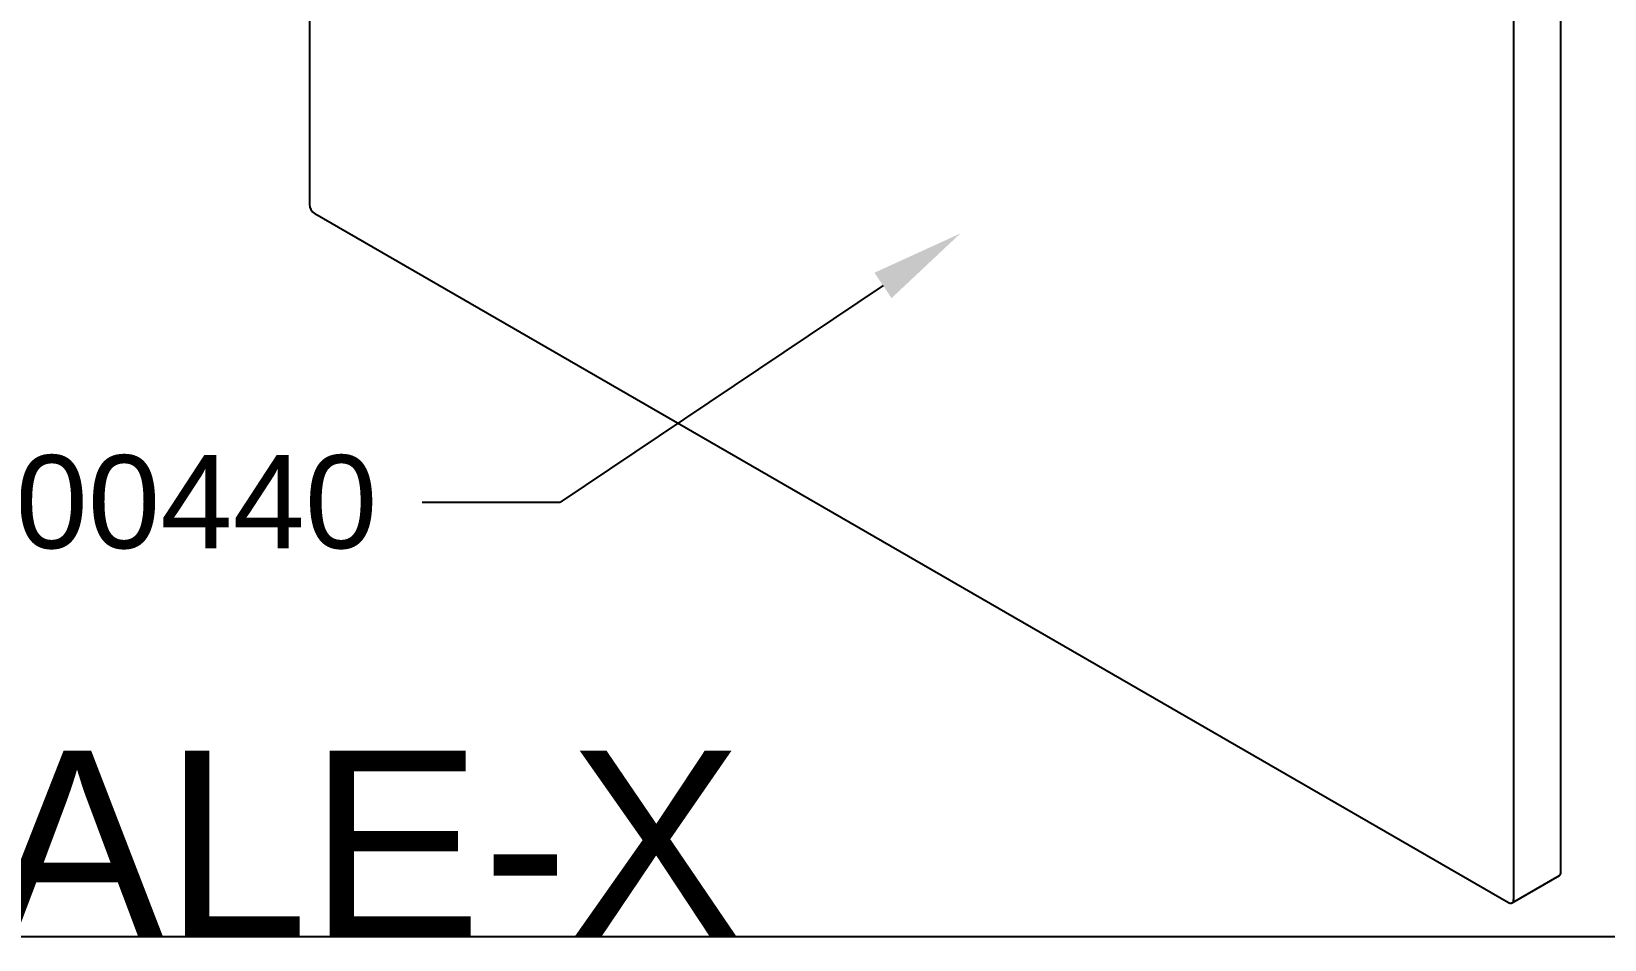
# Model space of a CAD drawing. Extents: x -0.84 to 6.76, y -6.22 to 0.
# Drawn here: x 0.811 to 3.977, y -6.22 to -4.392 of the extents above; entities that cross this region are included whole.
import ezdxf
from ezdxf import colors
from ezdxf.entities.mleader import LeaderData, LeaderLine
from ezdxf.math import Vec2, Vec3

# ---------------------------------------------------------------- set-up
doc = ezdxf.new("R2010")
doc.units = 0
doc.header["$LTSCALE"] = 0.5
doc.header["$MEASUREMENT"] = 0
doc.layers.add('End Cap', color=92, linetype='CONTINUOUS')
doc.layers.add('FAB DWG', color=221, linetype='CONTINUOUS')
doc.layers.add('Text-Unprinted', color=131, linetype='CONTINUOUS', plot=False)
doc.styles.add('LSAD_Standard', font='arial.ttf')

msp = doc.modelspace()

# ---------------------------------------------------------------- linework, layer by layer
at = {"layer": 'End Cap', "transparency": 16777216}
for p, q in [((3.8892, -6.0838), (3.8892, -2.8422)), ((3.7941, -6.1387), (3.7941, -2.8971)), ((1.3705, -2.9395), (1.3705, -4.7396)), ((1.3811, -4.758), (3.7835, -6.1449)), ((3.791, -6.1456), (3.8861, -6.0907))]:
    msp.add_line(p, q, dxfattribs=at)
for centre, radius, start, end in [((1.3935, -4.7386), 0.0231, 182.6055, 237.3945), ((3.8821, -6.0847), 0.00719, 304.0564, 7.2558), ((3.7876, -6.1398), 0.00655, 230.7967, 9.214)]:
    msp.add_arc(centre, radius, start, end, dxfattribs=at)
at = {"layer": 'Text-Unprinted', "ltscale": 0.5, "transparency": 16777216}
msp.add_lwpolyline([(0, 0), (6.7639, 0), (6.7639, -6.2143), (0, -6.2143)], close=True, dxfattribs=at)

# ---------------------------------------------------------------- texts
at = {"layer": 'Text-Unprinted', "ltscale": 0.5, "transparency": 16777216, "style": 'LSAD_Standard'}
msp.add_attdef('SCALE-X', (0, -6.2143), 'XEffectiveScaleFactor', height=0.375, dxfattribs=at)

# ---------------------------------------------------------------- leaders
at = {"layer": 'FAB DWG', "ltscale": 0.5, "transparency": 16777216}
ml = msp.add_multileader_mtext('Standard', dxfattribs=at)
ml.set_content('\\A1;EP00440', color=256, style='LSAD_Standard')
ml.set_leader_properties()
ml.build(insert=Vec2(0, 0))
ml.multileader.update_dxf_attribs({"text_left_attachment_type": 2, "dogleg_length": 0.36, "arrow_head_size": 0.1875})
ctx = ml.context
ctx.base_point, ctx.char_height, ctx.arrow_head_size, ctx.landing_gap_size, ctx.plane_origin = Vec3(0.3726, -5.3403), 0.1875, 0.1875, 0.09, Vec3(2.2752, 10.4595)
ctx.left_attachment, ctx.text_align_type = 2, 2
notes = []
notes.append((ctx, [(1, (1, 1, 0), (1.8744, -5.3399), (-1, 0), 0.2772, [(0, [(2.6805, -4.7983)], 0, [])])]))
ctx.mtext.insert, ctx.mtext.width, ctx.mtext.defined_height, ctx.mtext.alignment, ctx.mtext.flow_direction = Vec3(1.5072, -5.2445), 2.351815, 0.6491, 3, 5
for ctx, leaders in notes:
    for number, flags, end, landing, length, lines in leaders:
        leader = LeaderData()
        leader.index, (leader.has_last_leader_line, leader.has_dogleg_vector, leader.attachment_direction) = number, flags
        leader.last_leader_point, leader.dogleg_vector, leader.dogleg_length = Vec3(end), Vec3(landing), length
        for number, points, colour, breaks in lines:
            line = LeaderLine()
            line.index, line.vertices, line.color, line.breaks = number, Vec3.list(points), colors.encode_raw_color(colour), breaks
            leader.lines.append(line)
        ctx.leaders.append(leader)

doc.saveas('drawing.dxf')
